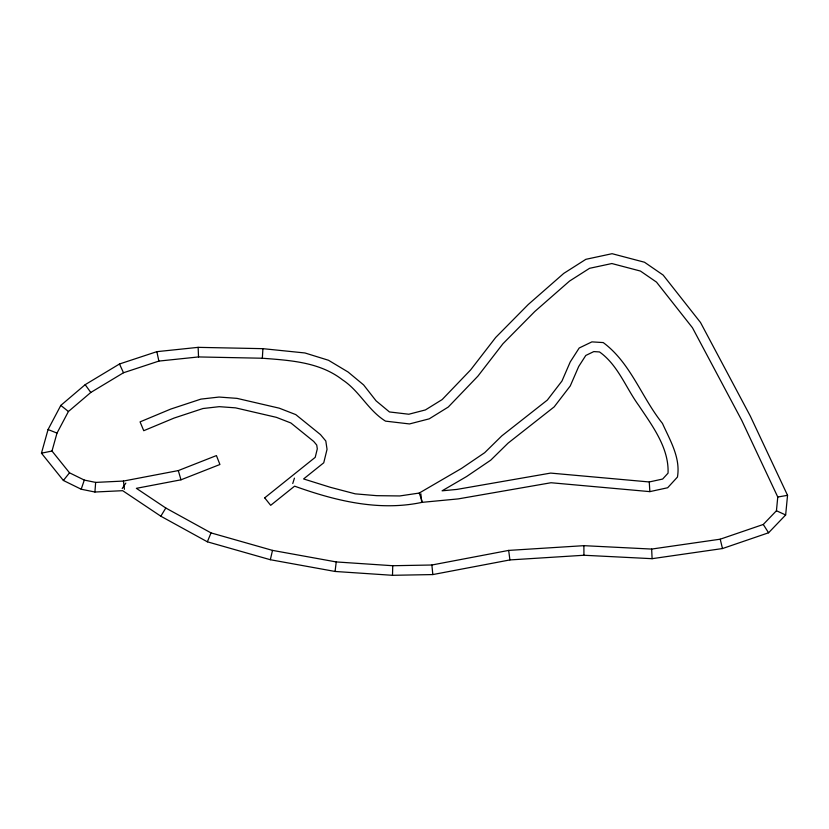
<?xml version="1.0" encoding="UTF-8"?>
<svg xmlns="http://www.w3.org/2000/svg" width="829" height="829" viewBox="0 0 829 829"><rect width="100%" height="100%" fill="white"/><g stroke="black" fill="none" stroke-linecap="round" stroke-linejoin="round"><path stroke-width="1.24" d="M392.511 575.305L335.061 571.461L270.327 559.72L207.364 541.814L160.826 516.208L122.671 490.685L94.92 492.022L81.19 489.224L63.377 480.468L41.45 453.183L48.061 429.536L60.818 405.402L85.18 384.666L119.49 363.993L156.847 351.662L198.131 347.351L262.917 348.667L304.937 352.967L328.502 360.273L348.076 372.014L363.61 384.915L376.076 400.842L389.443 411.951L408.821 414.231L425.412 409.93L442.189 399.547L470.644 369.889L495.69 337.465L528.218 304.533L563.761 273.394L585.865 259.322L612.082 253.695L644.496 262.233L663.138 275.062L700.505 322.491L750.318 416.096L787.55 495.327L785.654 514.975L768.576 532.778L722.484 548.549L652.102 558.684L583.937 555.254L509.897 559.927L432.831 574.57L392.511 575.305L392.739 565.73M262.337 358.232L198.535 356.936L158.878 361.081L123.511 372.749L90.786 392.469L68.424 411.505L57.004 433.101L51.999 451.028L69.512 472.81L84.309 480.084L95.656 482.405L123.448 481.058L178.308 470.582L216.421 455.587L219.923 464.499L180.981 479.815L136.381 488.333L165.8 508.011L211.032 532.902L272.503 550.383L336.242 561.938L392.739 565.72L431.878 565.005L508.685 550.404L583.885 545.669L651.656 549.067L720.225 539.192L763.271 524.467L776.441 510.747L777.768 497.017L741.758 420.386L692.453 327.745L656.516 282.129L640.444 271.062L611.854 263.539L589.554 268.316L569.523 281.083L534.788 311.507L502.913 343.786L477.908 376.148L448.261 407.049L429.215 418.842L409.485 423.94L385.506 421.132C368.097 410.376 359.568 390.977 342.522 379.848C319.652 362.004 290.077 360.377 262.337 358.232L262.917 348.677M94.92 492.011L95.656 482.416M335.061 571.45L336.242 561.948M270.337 559.71L272.503 550.394M292.751 483.514L294.43 478.146M81.19 489.214L84.309 480.095M207.364 541.803L211.022 532.902M160.826 516.198L165.8 508.022M122.195 488.55L125.842 483.1M63.387 480.468L69.512 472.82M264.689 497.856L315.217 457.349L317.3 448.862L316.73 445.049L313.725 441.453L290.896 422.987L276.409 417.35L235.54 407.858L219.26 406.666L202.991 408.521L174.1 418.054L143.749 430.707L140.07 421.878L170.753 409.07L200.929 399.112L219.063 397.05L236.98 398.366L279.238 408.169L295.766 414.604L320.471 434.593L325.807 440.987L327.041 449.318L323.745 462.789L303.59 478.944L330.315 487.297L355.216 493.846L376.718 495.669L399.754 495.949L419.236 493.058L461.452 468.458L484.664 452.707L501.783 435.899L547.327 400.086L561.958 381.039L570.228 361.952L579.191 348.004L591.896 341.88L603.222 342.574C630.703 362.905 641.522 397.35 662.464 423.422C670.029 440.292 680.733 457.784 677.448 477.058L667.656 487.753L649.853 491.628L551.026 482.737L458.199 498.903L421.671 502.384L420.852 493.763M649.252 481.96L662.651 479.048L668.05 473.141C669.086 447.774 652.143 425.567 638.734 405.412C625.719 387.63 618.051 365.112 599.512 351.942L593.802 351.589L585.792 355.454L578.704 366.48L570.269 385.931L554.186 406.873L508.115 443.1L490.758 460.147L466.551 476.561L442.085 490.82L456.914 489.411L550.632 473.09L649.252 481.96L649.853 491.618M41.46 453.183L51.989 451.028M777.778 497.017L787.54 495.327M422.469 502.26C379.226 511.628 335.33 500.799 294.596 486.157L270.679 505.327L264.7 497.856M48.072 429.536L57.004 433.09M776.452 510.747L785.643 514.975M60.818 405.412L68.413 411.495M85.19 384.677L90.786 392.459M763.281 524.477L768.566 532.767M119.49 364.004L123.5 372.749M419.236 493.068L422.469 502.25M178.308 470.592L180.981 479.804M720.225 539.202L722.473 548.539M156.857 351.672L158.867 361.071M508.685 550.415L509.897 559.917M123.448 481.069L124.433 489.297M431.878 565.015L432.831 574.559M651.656 549.078L652.102 558.673M198.131 347.361L198.535 356.936M583.885 545.679L583.937 555.243"/></g></svg>
